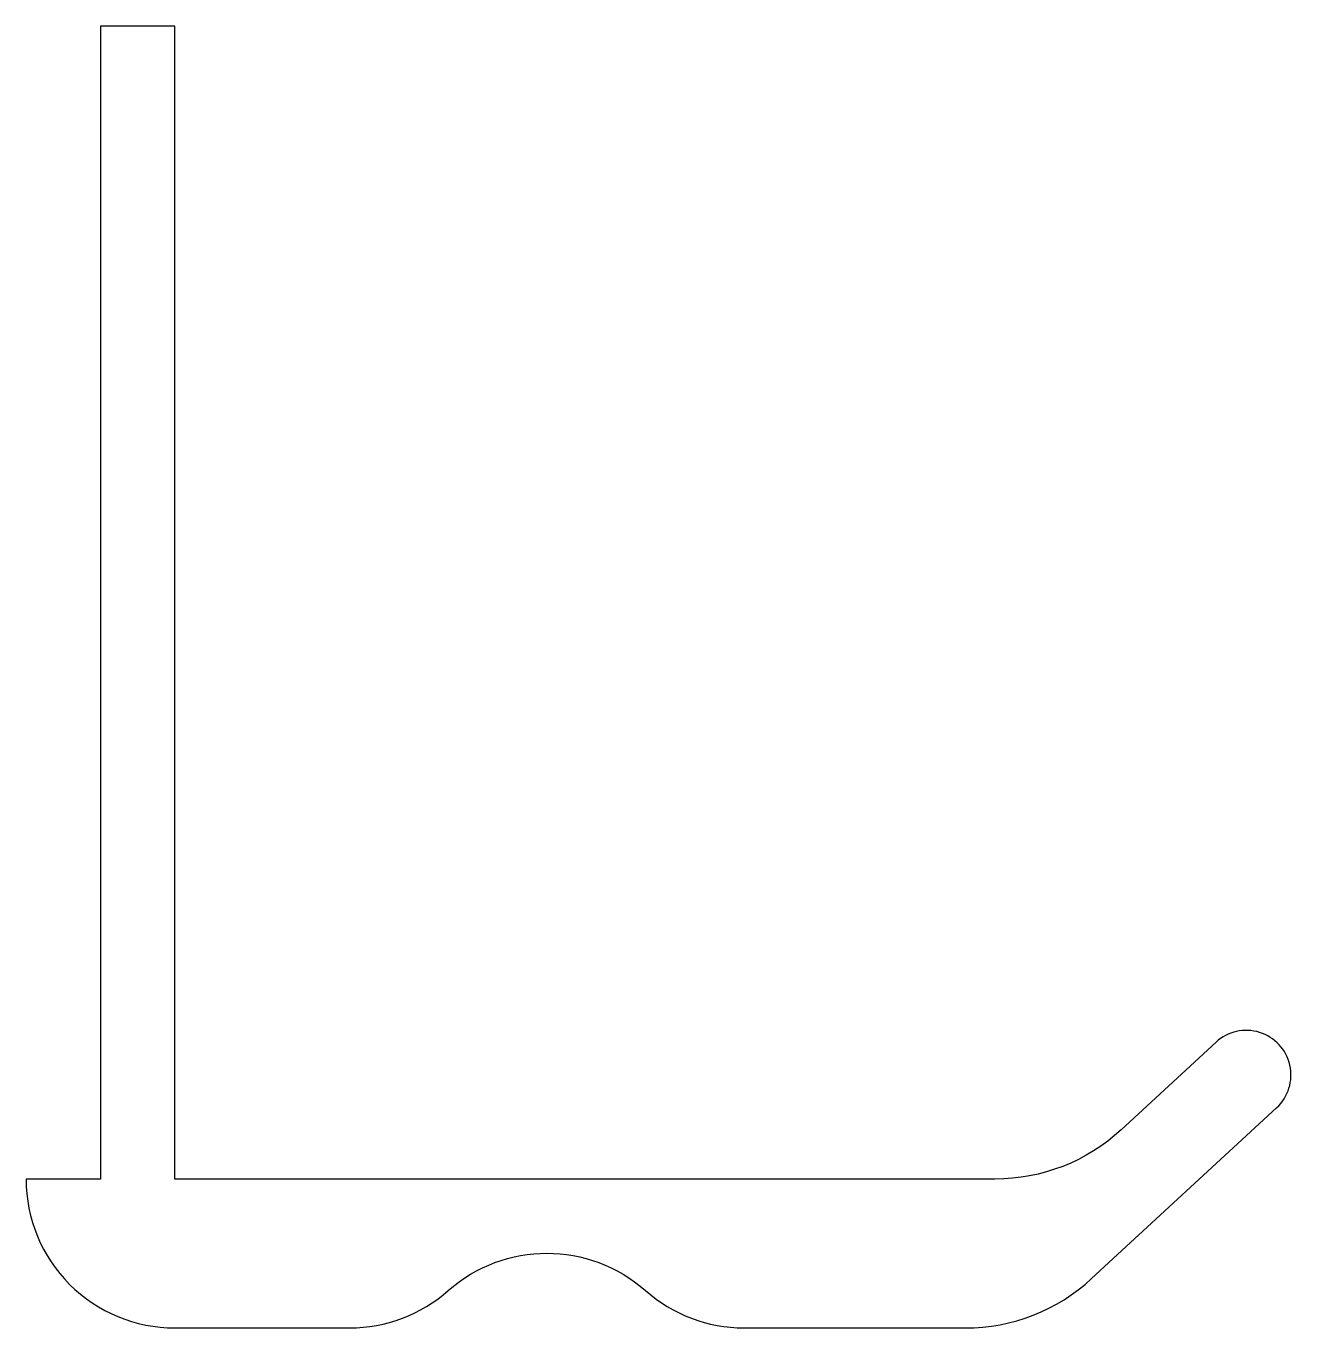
# Model space of a CAD drawing. Extents: x 153.3 to 170.3, y 214.5 to 232.
import ezdxf

# ---------------------------------------------------------------- set-up
doc = ezdxf.new("R2010")
doc.units = 0
doc.header["$LTSCALE"] = 15
doc.layers.add('ANA', color=220, linetype='CONTINUOUS')

msp = doc.modelspace()

# ---------------------------------------------------------------- linework, layer by layer
at = {"layer": 'ANA', "color": 0}
msp.add_lwpolyline([(167.585, 215.164), (170.071, 217.46, 1), (169.257, 218.341), (167.982, 217.164, -0.188624), (166.286, 216.501), (155.264, 216.501), (155.264, 232.001), (154.264, 232.001), (154.264, 216.501), (153.264, 216.501, 0.414214), (155.264, 214.501), (157.613, 214.501, 0.18309), (158.938, 215.003, -0.378881), (161.589, 215.003, 0.18309), (162.914, 214.501), (165.889, 214.501, 0.188624)], format="xyb", close=True, dxfattribs=at)

doc.saveas('drawing.dxf')
